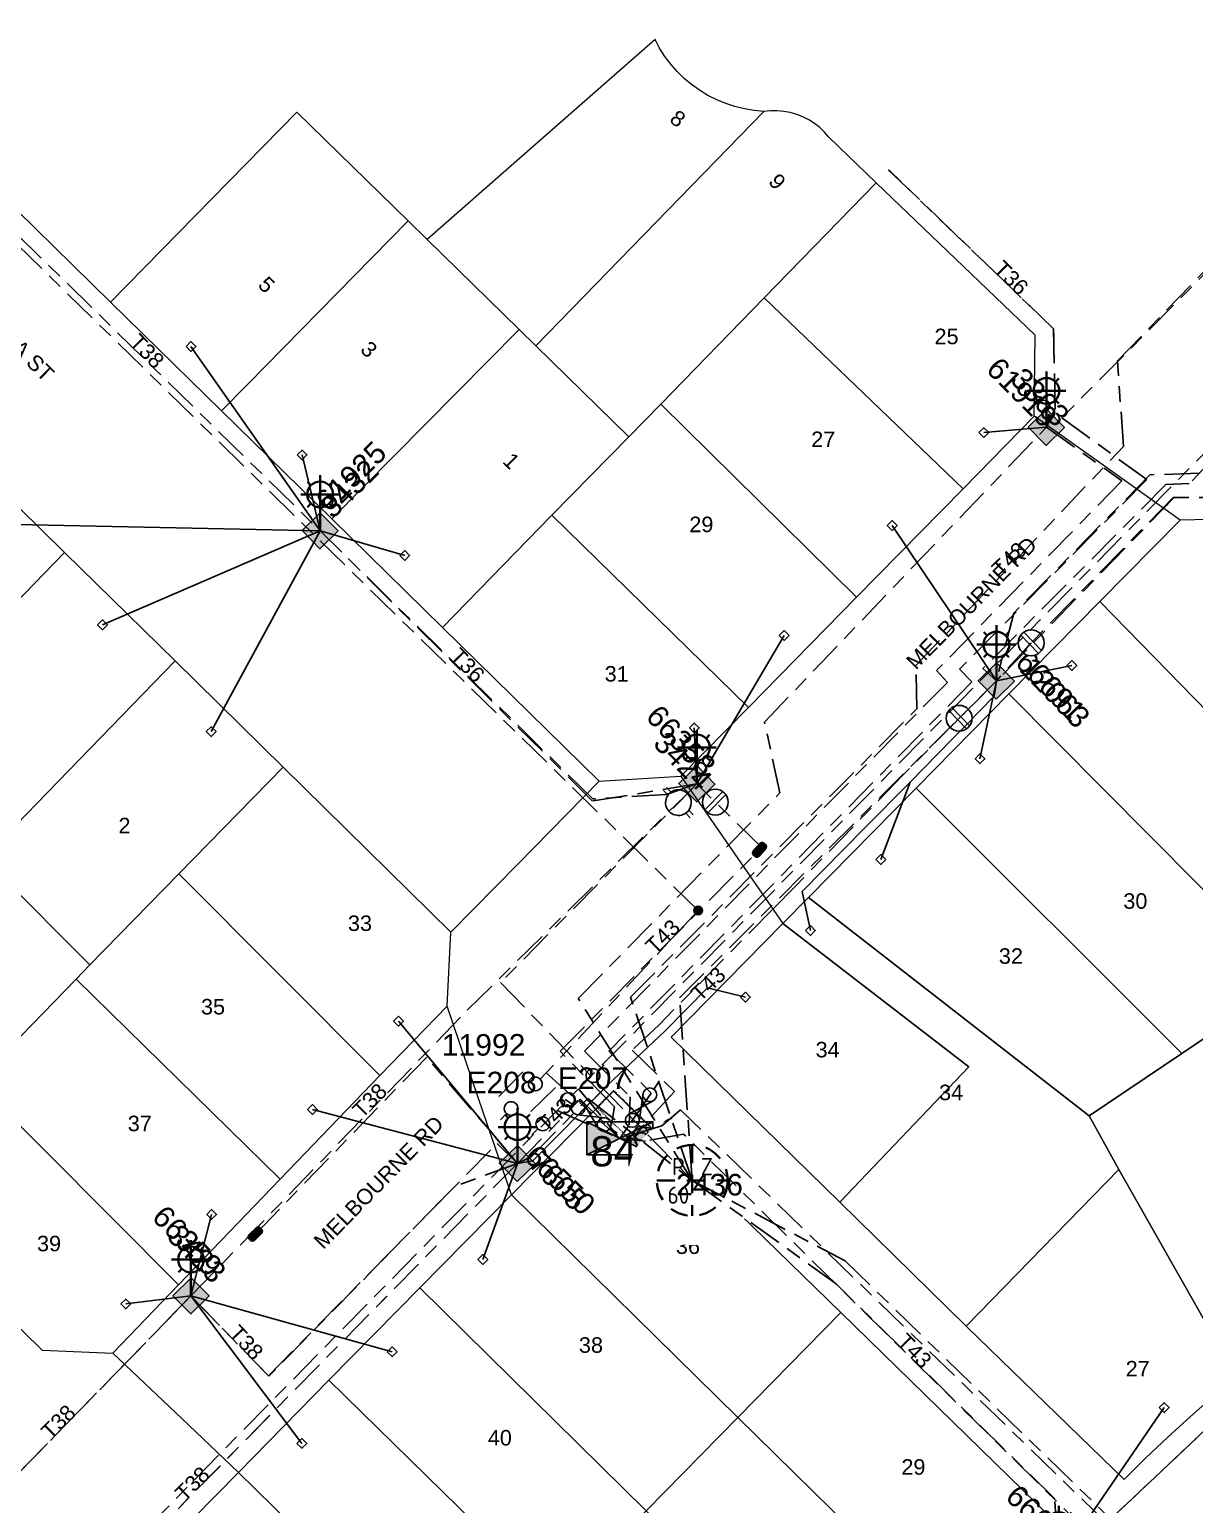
# Model space of a CAD drawing. Header units: metres. Extents: x 305584 to 306382, y 6248516 to 6249160.
# Drawn here: x 306117.8 to 306253, y 6248890.7 to 6249061.9 of the extents above; entities that cross this region are included whole.
import ezdxf
from ezdxf.enums import TextEntityAlignment as Align

# ---------------------------------------------------------------- set-up
doc = ezdxf.new("R2010")
doc.units = ezdxf.units.M
for name, pattern in [('Cable Exist UG', [8.2, 4, -1.2, 1.8, -1.2]), ('Dash', [5, 3, -2]), ('HIDDEN', [0.375, 0.25, -0.125]), ('HIDDEN2', [0.1875, 0.125, -0.0625])]:
    doc.linetypes.add(name, pattern=pattern)
doc.layers.get('0').update_dxf_attribs({"color": 6})
for name, color, linetype, lineweight in [('Cadastre Land Parcels_SP_EXT', 9, 'Continuous', 5), ('Cadastre Other Property_SP_EXT', 9, 'HIDDEN', 5), ('Cadastre Roads_SP_EXT', 9, 'Continuous', 5)]:
    doc.layers.add(name, color=color, linetype=linetype, lineweight=lineweight)
for name, color, linetype in [('Equip_HV_EXT', 7, 'Continuous'), ('Equip_LV_EXT', 7, 'Continuous'), ('Equip_SL_EXT', 7, 'Continuous'), ('Equip_SP_SL_EXT', 7, 'Continuous'), ('Mains_HV_EXT', 7, 'Continuous'), ('Mains_LV_EXT', 7, 'Continuous'), ('Mains_SL_EXT', 7, 'Continuous'), ('Services_SP_EXT', 7, 'Continuous'), ('Sub_SP_EXT', 7, 'Continuous'), ('SupportsUG_SP_LV_SL_EXT', 7, 'Continuous')]:
    doc.layers.add(name, color=color, linetype=linetype)
doc.layers.get('0').freeze()
doc.styles.add('COLUMN_LABEL', font='arial.ttf')
doc.styles.add('iecARIAL', font='arial.ttf', dxfattribs={"height": 2})
doc.styles.add('IESYMBOL1', font='isocp.shx')
doc.styles.add('POLE_LABEL', font='arial.ttf')
doc.styles.add('SLCP_LABEL', font='arial.ttf', dxfattribs={"height": 3.5})
doc.styles.get("Standard").update_dxf_attribs({"font": 'arial.ttf'})
doc.styles.add('SWITCH_LABEL', font='arial.ttf', dxfattribs={"height": 2.5})

# ---------------------------------------------------------------- blocks, each defined once
blk = doc.blocks.new('SUB_PADMOUNT_EXT')
for points in [[(0, 0), (-3.84, 1.92), (-3.84, -1.92)], [(0, 0), (3.84, 1.92), (3.84, -1.92)]]:
    blk.add_hatch(color=256).paths.add_polyline_path(points)
for p, q in [((3.84, 1.92), (-3.84, -1.92)), ((-3.84, 1.92), (3.84, -1.92))]:
    blk.add_line(p, q)
blk.add_lwpolyline([(-3.84, -1.92), (3.84, -1.92), (3.84, 1.92), (-3.84, 1.92)], close=True)
for tag, height, flags, p in [('ASSET_NUM', 3.5, 8, (2, 2)), ('STREET_CODE', 0.2, 9, (1.5, 0)), ('CONSTRUCTED_VOLTAGE', 0.2, 9, (1.5, -0.2)), ('OPERATING_VOLTAGE', 0.2, 9, (1.5, -0.6)), ('ORIENTATION', 0.2, 9, (1.5, -0.8)), ('OWNED_BY', 0.2, 9, (1.5, -1)), ('OPERATED_BY', 0.2, 9, (1.5, -1.2)), ('SECONDARY_VOLTAGE', 0.2, 9, (1.5, -1.6)), ('STATE', 0.2, 9, (1.5, -1.8)), ('NO_PHASES', 0.2, 9, (1.5, -0.4)), ('MAINTAINED_BY', 0.2, 9, (1.5, -1.4)), ('SUBSTATION_TYPE', 0.2, 9, (1.5, -2.2)), ('STREETNAME', 0.2, 9, (1.5, -3)), ('SUBURB', 0.2, 9, (1.5, -3.2)), ('PARENT', 0.2, 9, (1.5, -2)), ('USAGE', 0.2, 9, (1.5, -2.4)), ('LEGEND', 0.2, 9, (1.5, -2.6)), ('LOCATION', 0.2, 9, (1.5, -2.8)), ('NOTES', 0.2, 9, (1.5, -3.4)), ('Z', 0.2, 1, (1.5, -3.6))]:
    blk.add_attdef(tag, text='', height=height, dxfattribs=dict(flags=flags)).set_placement(p, align=Align.MIDDLE_LEFT)
blk = doc.blocks.new('COLUMN_EXT')
blk.add_hatch(color=256).paths.add_polyline_path([(-1.49, 1.48), (-1.49, -1.49), (1.48, -1.49), (1.48, 1.48)])
blk.add_lwpolyline([(-1.49, -1.49), (1.48, -1.49), (1.48, 1.48), (-1.49, 1.48)], close=True)
for tag, height, style, flags, p in [('ASSET_NUM', 2.5, 'COLUMN_LABEL', 8, (2, 2)), ('STRUCTURE_PLANT_NUMBER', 0.2, 'POLE_LABEL', 9, (1.81, 0.03)), ('STREET_CODE', 0.2, 'COLUMN_LABEL', 9, (1.81, -0.2))]:
    blk.add_attdef(tag, text='', height=height, dxfattribs=dict(style=style, flags=flags)).set_placement(p, align=Align.MIDDLE_LEFT)
at = {"flags": 9}
for tag, p in [('COLUMN_TYPE', (1.81, -0.4)), ('OWNED_BY', (1.81, -0.6)), ('STATE', (1.81, -0.8)), ('USAGE', (1.81, -1)), ('STREETNAME', (1.81, -1.6)), ('SUBURB', (1.81, -1.8)), ('LEGEND', (1.81, -1.2)), ('LOCATION', (1.81, -1.4)), ('NOTES', (1.81, -2))]:
    blk.add_attdef(tag, text='', height=0.2, dxfattribs=at).set_placement(p, align=Align.MIDDLE_LEFT)
at = {"flags": 1}
blk.add_attdef('Z', (1.81, -2.35), '', height=0.2, dxfattribs=at)
blk = doc.blocks.new('SL_LANTERN_EXT')
at = {"lineweight": 40}
for p, q in [((-1.46, 5.68), (-1.06, 5.28)), ((0, 1.97), (0, 6.47)), ((1.46, 5.68), (1.06, 5.28)), ((-2.25, 4.22), (2.25, 4.22)), ((-1.46, 2.76), (-1.06, 3.16)), ((0, 0), (0, 2.72)), ((1.46, 2.76), (1.06, 3.16))]:
    blk.add_line(p, q, dxfattribs=at)
blk.add_circle((0, 4.22), 1.5, dxfattribs=at)
at = {"style": 'iecARIAL', "flags": 8}
blk.add_attdef('ASSET_NUM', (1.5, 1.5), '', height=2.5, dxfattribs=at)
for tag, p, height, flags in [('OPERATING_VOLTAGE', (0.98, -1.65), 0.2, 9), ('ORIENTATION', (0.98, -1.85), 0.2, 9), ('CONSTRUCTED_VOLTAGE', (0.98, -0.65), 0.2, 9), ('CONTROL_TYPE', (0.98, -0.85), 0.2, 9), ('LANTERN_PURPOSE', (0.98, -1.05), 0.2, 9), ('LANTERN_TYPE', (0.98, -1.25), 0.2, 9), ('NO_PHASES', (0.98, -1.45), 0.2, 9), ('LNUMBER', (2.18, -3.25), 2.5, 8), ('OWNED_BY', (0.98, -2.05), 0.2, 9), ('STATE', (0.98, -2.25), 0.2, 9), ('USAGE', (0.98, -2.45), 0.2, 9), ('CEXIST', (0.98, -2.65), 0.2, 9), ('CNEW', (0.98, -2.85), 0.2, 9), ('CNUMBER', (0.98, -3.05), 0.2, 9), ('CREMOVE', (0.98, -3.25), 0.2, 9), ('CREPLACE', (0.98, -3.45), 0.2, 9), ('LKINGHEIGHT', (0.98, -3.65), 0.2, 9), ('LBRACKET', (0.98, -3.85), 0.2, 9), ('LBRACKETVOCAB', (0.98, -4.05), 0.2, 9), ('LCATEGORY', (0.98, -4.25), 0.2, 9), ('LCHARGE1', (0.98, -4.45), 0.2, 9), ('LCHARGE1PERCENT', (0.98, -4.65), 0.2, 9), ('LCHARGE2', (0.98, -4.85), 0.2, 9), ('LCHARGE2PERCENT', (0.98, -5.05), 0.2, 9), ('LCHARGE3', (0.98, -5.25), 0.2, 9), ('LCHARGE3PERCENT', (0.98, -5.45), 0.2, 9), ('LEXIST', (0.98, -5.65), 0.2, 9), ('LLAMP', (0.98, -5.85), 0.2, 9), ('LLAMPVOCAB', (0.98, -6.05), 0.2, 9), ('LMAST', (0.98, -6.25), 0.2, 9), ('LMASTVOCAB', (0.98, -6.45), 0.2, 9), ('LNEW', (0.98, -6.65), 0.2, 9), ('LANTNUMBER', (0.98, -6.85), 0.2, 9), ('LOUTREACH', (0.98, -7.25), 0.2, 9), ('LOUTREACHVOCAB', (0.98, -7.45), 0.2, 9), ('LRATECODE', (0.98, -7.65), 0.2, 9), ('LREMOVE', (0.98, -7.85), 0.2, 9), ('LREPLACE', (0.98, -8.05), 0.2, 9), ('LTYPE', (0.98, -8.25), 0.2, 9), ('LTYPEVOCAB', (0.98, -8.45), 0.2, 9), ('LEGEND', (0.98, -8.65), 0.2, 9), ('STREETNAME', (0.98, -9.25), 0.2, 9), ('SUBURB', (0.98, -9.45), 0.2, 1), ('LOCATION', (0.98, -8.85), 0.2, 9), ('NOTES', (0.98, -9.05), 0.2, 9)]:
    blk.add_attdef(tag, p, '', height=height, dxfattribs=dict(flags=flags))
blk = doc.blocks.new('CCP_EXT')
at = {"flags": 9}
for tag, p in [('STATE', (0, -1.8)), ('LIFE_SUPPORT', (0, -1.6)), ('NOTES', (0, -2))]:
    blk.add_attdef(tag, text='', height=0.2, dxfattribs=at).set_placement(p, align=Align.MIDDLE_LEFT)
blk.add_wipeout([(0, 0.57), (0.57, 0), (0, -0.57), (-0.57, 0)])
blk.add_lwpolyline([(-0.57, 0), (0, 0.57), (0.57, 0), (0, -0.57), (-0.57, 0)])
at = {"flags": 1}
blk.add_attdef('Z', (0, 0), '', height=0.2, dxfattribs=at)
at = {"flags": 9}
for tag, p in [('CCP_TYPE', (0, 0)), ('CONSTRUCTED_VOLTAGE', (0, -0.2)), ('OPERATING_VOLTAGE', (0, -0.6)), ('ORIENTATION', (0, -0.8)), ('OWNED_BY', (0, -1)), ('NO_PHASES', (0, -0.4)), ('USAGE', (0, -1.2)), ('LEGEND', (0, -1.4))]:
    blk.add_attdef(tag, text='', height=0.2, dxfattribs=at).set_placement(p, align=Align.MIDDLE_LEFT)
blk = doc.blocks.new('SL_STJ_EXT')
h = blk.add_hatch(color=256)
edge = h.paths.add_edge_path()
edge.add_ellipse((-0.59, 0.13), major_axis=(0.226, 0.226), ratio=1, start_angle=45, end_angle=135)
edge.add_line((-0.91, 0.13), (-0.91, -0.13))
edge.add_ellipse((-0.59, -0.13), major_axis=(0.226, 0.226), ratio=1, start_angle=135, end_angle=225)
edge.add_line((-0.59, -0.45), (0.59, -0.45))
edge.add_ellipse((0.59, -0.13), major_axis=(-0.226, 0.226), ratio=1, start_angle=135, end_angle=225)
edge.add_line((0.91, -0.13), (0.91, 0.13))
edge.add_ellipse((0.59, 0.13), major_axis=(-0.226, 0.226), ratio=1, start_angle=225, end_angle=315)
edge.add_line((0.59, 0.45), (-0.59, 0.45))
blk.add_lwpolyline([(-0.91, 0.13), (-0.91, -0.13, 0.414214), (-0.59, -0.45), (0.59, -0.45, 0.414214), (0.91, -0.13), (0.91, 0.13, 0.414214), (0.59, 0.45), (-0.59, 0.45, 0.414214)], format="xyb", close=True)
at = {"flags": 1}
blk.add_attdef('Z', (0, 0), '', height=0.2, dxfattribs=at)
at = {"flags": 9}
for tag, p in [('ORIENTATION', (0, 0)), ('USAGE', (0, -0.2)), ('LEGEND', (0, -0.4)), ('NOTES', (0, -0.6))]:
    blk.add_attdef(tag, text='', height=0.2, dxfattribs=at).set_placement(p, align=Align.MIDDLE_LEFT)
blk = doc.blocks.new('LV_STJ_EXT')
h = blk.add_hatch(color=256)
edge = h.paths.add_edge_path()
edge.add_ellipse((-0.59, 0.13), major_axis=(0.226, 0.226), ratio=1, start_angle=45, end_angle=135)
edge.add_line((-0.91, 0.13), (-0.91, -0.13))
edge.add_ellipse((-0.59, -0.13), major_axis=(0.226, 0.226), ratio=1, start_angle=135, end_angle=225)
edge.add_line((-0.59, -0.45), (0.59, -0.45))
edge.add_ellipse((0.59, -0.13), major_axis=(-0.226, 0.226), ratio=1, start_angle=135, end_angle=225)
edge.add_line((0.91, -0.13), (0.91, 0.13))
edge.add_ellipse((0.59, 0.13), major_axis=(-0.226, 0.226), ratio=1, start_angle=225, end_angle=315)
edge.add_line((0.59, 0.45), (-0.59, 0.45))
blk.add_lwpolyline([(-0.91, 0.13), (-0.91, -0.13, 0.414214), (-0.59, -0.45), (0.59, -0.45, 0.414214), (0.91, -0.13), (0.91, 0.13, 0.414214), (0.59, 0.45), (-0.59, 0.45, 0.414214)], format="xyb", close=True)
at = {"flags": 1}
blk.add_attdef('Z', (0, 0), '', height=0.2, dxfattribs=at)
at = {"flags": 9}
for tag, p in [('ORIENTATION', (0, 0)), ('USAGE', (0, -0.2)), ('LEGEND', (0, -0.4)), ('NOTES', (0, -0.6))]:
    blk.add_attdef(tag, text='', height=0.2, dxfattribs=at).set_placement(p, align=Align.MIDDLE_LEFT)
blk = doc.blocks.new('LV_UG_LINKS_OPEN_EXT')
blk.add_wipeout([(-0.25, 1.47), (-0.43, 1.43), (-0.61, 1.36), (-0.77, 1.28), (-0.93, 1.17), (-1.07, 1.05), (-1.19, 0.9), (-1.29, 0.75), (-1.38, 0.58), (-1.44, 0.4), (-1.48, 0.22), (-1.49, 0.03), (-1.49, -0.16), (-1.45, -0.34), (-1.4, -0.52), (-1.32, -0.69), (-1.23, -0.85), (-1.11, -1), (-0.98, -1.13), (-0.83, -1.24), (-0.66, -1.34), (-0.49, -1.41), (-0.31, -1.46), (-0.13, -1.49), (0.06, -1.49), (0.25, -1.47), (0.43, -1.43), (0.61, -1.36), (0.77, -1.28), (0.93, -1.17), (1.07, -1.05), (1.19, -0.9), (1.29, -0.75), (1.38, -0.58), (1.44, -0.4), (1.48, -0.22), (1.49, -0.03), (1.49, 0.16), (1.45, 0.34), (1.4, 0.52), (1.32, 0.69), (1.23, 0.85), (1.11, 1), (0.98, 1.13), (0.83, 1.24), (0.66, 1.34), (0.49, 1.41), (0.31, 1.46), (0.13, 1.49), (-0.06, 1.49)])
for p, q in [((-0.25, 1.47), (-0.25, 2.22)), ((0.25, 1.47), (0.25, 2.22)), ((-0.25, -1.47), (-0.25, -2.22)), ((0.25, -1.47), (0.25, -2.22))]:
    blk.add_line(p, q)
blk.add_lwpolyline([(0, -1.49, 1), (0, 1.49, 1)], format="xyb", close=True)
at = {"flags": 9}
for tag, p in [('ACTUAL_STATUS', (0, 0)), ('CONSTRUCTED_VOLTAGE', (0, -0.2)), ('OPERATING_VOLTAGE', (0, -0.6)), ('ORIENTATION', (0, -0.8)), ('STATE', (0, -1)), ('SWITCH_TYPE', (0, -1.2)), ('NO_PHASES', (0, -0.4)), ('USAGE', (0, -1.4)), ('NOTES', (0, -1.6))]:
    blk.add_attdef(tag, text='', height=0.2, dxfattribs=at).set_placement(p, align=Align.MIDDLE_LEFT)
at = {"flags": 1}
blk.add_attdef('Z', (0, 0), '', height=0.2, dxfattribs=at)
blk = doc.blocks.new('LV_UG_LINKS_CLOSED_EXT')
blk.add_wipeout([(-1.06, 1.06), (-1.18, 0.92), (-1.29, 0.76), (-1.37, 0.59), (-1.43, 0.42), (-1.48, 0.23), (-1.49, 0.05), (-1.49, -0.14), (-1.46, -0.33), (-1.41, -0.51), (-1.33, -0.68), (-1.24, -0.84), (-1.12, -0.99), (-0.99, -1.12), (-0.84, -1.24), (-0.68, -1.33), (-0.51, -1.41), (-0.33, -1.46), (-0.14, -1.49), (0.05, -1.49), (0.23, -1.48), (0.42, -1.43), (0.59, -1.37), (0.76, -1.29), (0.92, -1.18), (1.06, -1.06), (1.18, -0.92), (1.29, -0.76), (1.37, -0.59), (1.43, -0.42), (1.48, -0.23), (1.49, -0.05), (1.49, 0.14), (1.46, 0.33), (1.41, 0.51), (1.33, 0.68), (1.24, 0.84), (1.12, 0.99), (0.99, 1.12), (0.84, 1.24), (0.68, 1.33), (0.51, 1.41), (0.33, 1.46), (0.14, 1.49), (-0.05, 1.49), (-0.23, 1.48), (-0.42, 1.43), (-0.59, 1.37), (-0.76, 1.29), (-0.92, 1.18)])
for p, q in [((-0.25, -1.48), (-0.25, 1.48)), ((0.25, -1.48), (0.25, 1.48))]:
    blk.add_line(p, q)
blk.add_circle((0, 0), 1.5)
at = {"flags": 9}
for tag, p in [('ACTUAL_STATUS', (0, 0)), ('CONSTRUCTED_VOLTAGE', (0, -0.2)), ('OPERATING_VOLTAGE', (0, -0.6)), ('ORIENTATION', (0, -0.8)), ('STATE', (0, -1)), ('SWITCH_TYPE', (0, -1.2)), ('NO_PHASES', (0, -0.4)), ('USAGE', (0, -1.4)), ('NOTES', (0, -1.6))]:
    blk.add_attdef(tag, text='', height=0.2, dxfattribs=at).set_placement(p, align=Align.MIDDLE_LEFT)
at = {"flags": 1}
blk.add_attdef('Z', (0, 0), '', height=0.2, dxfattribs=at)
blk = doc.blocks.new('LV_UG_DFUSE_CLOSED_EXT')
for points in [[(1, 0), (0, 0)], [(5.04, 0.73), (2.16, -0.72)], [(5.05, -0.71), (2.16, 0.72)], [(6.2, 0.01), (7.2, 0.01)]]:
    blk.add_lwpolyline(points)
for centre in [(1.8, 0), (5.4, 0.01)]:
    blk.add_circle(centre, 0.8)
at = {"flags": 9}
for tag, p in [('ACTUAL_STATUS', (0, 0)), ('CONSTRUCTED_VOLTAGE', (0, -0.2)), ('OPERATING_VOLTAGE', (0, -0.6)), ('ORIENTATION', (0, -0.8)), ('STATE', (0, -1)), ('SWITCH_TYPE', (0, -1.2)), ('NO_PHASES', (0, -0.4)), ('USAGE', (0, -1.4)), ('NOTES', (0, -1.6))]:
    blk.add_attdef(tag, text='', height=0.2, dxfattribs=at).set_placement(p, align=Align.MIDDLE_LEFT)
at = {"flags": 1}
blk.add_attdef('Z', (0, 0), '', height=0.2, dxfattribs=at)
blk = doc.blocks.new('SWG_HOLEC_SU_EXT')
blk.add_line((1.8, -2), (5.8, -2))
for points in [[(1, 0), (0, 0)], [(6.6, 0), (7.6, 0)]]:
    blk.add_lwpolyline(points)
for points in [[(1.8, -0.8, 1), (1.8, 0.8, 1)], [(5.8, -0.8, 1), (5.8, 0.8, 1)]]:
    blk.add_lwpolyline(points, format="xyb", close=True)
at = {"style": 'SWITCH_LABEL', "flags": 8}
blk.add_attdef('ASSET_NUM', text='', height=2.5, rotation=179.9544, dxfattribs=at).set_placement((-2.4, 0), align=Align.MIDDLE_LEFT)
at = {"flags": 1}
blk.add_attdef('Z', (0, 0), '', height=0.2, dxfattribs=at)
at = {"flags": 9}
for tag, p in [('ACTUAL_STATUS', (0, -0.4)), ('CONSTRUCTED_VOLTAGE', (0, -0.6)), ('OPERATING_VOLTAGE', (0, -1)), ('ORIENTATION', (0, -1.2)), ('OWNED_BY', (0, -1.4)), ('STATE', (0, -1.8)), ('NO_PHASES', (0, -0.8)), ('PARENT', (0, -1.6)), ('SWITCH_TYPE', (0, -2)), ('STREETNAME', (0, -2.6)), ('SUBURB', (0, -2.8)), ('USAGE', (0, -2.2)), ('LOCATION', (0, -2.4)), ('NOTES', (0, -3))]:
    blk.add_attdef(tag, text='', height=0.2, dxfattribs=at).set_placement(p, align=Align.MIDDLE_LEFT)
at = {"style": 'SWITCH_LABEL', "flags": 9}
blk.add_attdef('STREET_CODE', text='', height=0.2, dxfattribs=at).set_placement((0, -0.2), align=Align.MIDDLE_LEFT)
blk = doc.blocks.new('SLCP_ZELL_EXT')
blk.add_wipeout([(-0.24, 7.5), (-0.71, 7.47), (-1.17, 7.41), (-1.64, 7.32), (-2.09, 7.21), (-2.54, 7.06), (-2.98, 6.89), (-3.41, 6.69), (-3.82, 6.46), (-4.22, 6.21), (-4.6, 5.93), (-4.96, 5.63), (-5.31, 5.31), (-5.63, 4.96), (-5.93, 4.6), (-6.21, 4.22), (-6.46, 3.82), (-6.69, 3.41), (-6.89, 2.98), (-7.06, 2.54), (-7.21, 2.09), (-7.32, 1.64), (-7.41, 1.17), (-7.47, 0.71), (-7.5, 0.24), (-7.5, -0.24), (-7.47, -0.71), (-7.41, -1.17), (-7.32, -1.64), (-7.21, -2.09), (-7.06, -2.54), (-6.89, -2.98), (-6.69, -3.41), (-6.46, -3.82), (-6.21, -4.22), (-5.93, -4.6), (-5.63, -4.96), (-5.31, -5.31), (-4.96, -5.63), (-4.6, -5.93), (-4.22, -6.21), (-3.82, -6.46), (-3.41, -6.69), (-2.98, -6.89), (-2.54, -7.06), (-2.09, -7.21), (-1.64, -7.32), (-1.17, -7.41), (-0.71, -7.47), (-0.24, -7.5), (0.24, -7.5), (0.71, -7.47), (1.17, -7.41), (1.64, -7.32), (2.09, -7.21), (2.54, -7.06), (2.98, -6.89), (3.41, -6.69), (3.82, -6.46), (4.22, -6.21), (4.6, -5.93), (4.96, -5.63), (5.31, -5.31), (5.63, -4.96), (5.93, -4.6), (6.21, -4.22), (6.46, -3.82), (6.69, -3.41), (6.89, -2.98), (7.06, -2.54), (7.21, -2.09), (7.32, -1.64), (7.41, -1.17), (7.47, -0.71), (7.5, -0.24), (7.5, 0.24), (7.47, 0.71), (7.41, 1.17), (7.32, 1.64), (7.21, 2.09), (7.06, 2.54), (6.89, 2.98), (6.69, 3.41), (6.46, 3.82), (6.21, 4.22), (5.93, 4.6), (5.63, 4.96), (5.31, 5.31), (4.96, 5.63), (4.6, 5.93), (4.22, 6.21), (3.82, 6.46), (3.41, 6.69), (2.98, 6.89), (2.54, 7.06), (2.09, 7.21), (1.64, 7.32), (1.17, 7.41), (0.71, 7.47), (0.24, 7.5)])
at = {"linetype": 'Dash', "lineweight": 40, "ltscale": 0.7}
for p, q in [((0, 4.11), (0, -4.11)), ((-4.11, 0), (4.11, 0))]:
    blk.add_line(p, q, dxfattribs=at)
blk.add_circle((0, 0), 4.11, dxfattribs=at)
at = {"lineweight": 40, "style": 'IESYMBOL1'}
for s, p in [('P', (-1.6, 0)), ('Z', (1.7, 0)), ('60', (-1.61, -3.31))]:
    blk.add_text(s, height=2, dxfattribs=at).set_placement(p, align=Align.BOTTOM_CENTER)
at = {"style": 'SLCP_LABEL'}
for tag, height, flags, p in [('ASSET_NUM', 2.5, 8, (2, 2)), ('STREET_CODE', 0.2, 9, (0, -0.2))]:
    blk.add_attdef(tag, text='', height=height, dxfattribs=dict(at, flags=flags)).set_placement(p, align=Align.MIDDLE_LEFT)
at = {"flags": 1}
blk.add_attdef('Z', (0, 0), '', height=0.2, dxfattribs=at)
at = {"flags": 9}
for tag, p in [('CONSTRUCTED_VOLTAGE', (0, -0.4)), ('CONTROL_TYPE', (0, -0.6)), ('OPERATING_VOLTAGE', (0, -1)), ('ORIENTATION', (0, -1.2)), ('OWNED_BY', (0, -1.4)), ('NO_PHASES', (0, -0.8)), ('USAGE', (0, -1.6)), ('LOCATION', (0, -1.8)), ('STATE', (0, -2)), ('NOTES', (0, -2.2))]:
    blk.add_attdef(tag, text='', height=0.2, dxfattribs=at).set_placement(p, align=Align.MIDDLE_LEFT)
blk = doc.blocks.new('CONNECTOR_NODE_EXT')
h = blk.add_hatch(color=256)
edge = h.paths.add_edge_path()
edge.add_arc((0, 0), 0.5, 0, 360)
blk.add_circle((0, 0), 0.5)
at = {"flags": 1}
blk.add_attdef('Z', (0, 0), '', height=0.2, dxfattribs=at)
at = {"flags": 9}
for tag, p in [('CONNECTOR_TYPE', (0, 0)), ('CONSTRUCTED_VOLTAGE', (0, -0.2)), ('OPERATING_VOLTAGE', (0, -0.6)), ('ORIENTATION', (0, -0.8)), ('SUBTYPE', (0, -1)), ('NO_PHASES', (0, -0.4)), ('USAGE', (0, -1.2)), ('NOTES', (0, -1.4))]:
    blk.add_attdef(tag, text='', height=0.2, dxfattribs=at).set_placement(p, align=Align.MIDDLE_LEFT)

msp = doc.modelspace()

# ---------------------------------------------------------------- linework, layer by layer
at = {"layer": 'Cadastre Land Parcels_SP_EXT', "linetype": 'Continuous'}
for points in [[(306176.56, 6249025.21), (306203.02, 6249052.39), (306201.89, 6249052.5), (306200.77, 6249052.69), (306199.67, 6249052.96), (306198.59, 6249053.32), (306197.55, 6249053.75), (306196.53, 6249054.27), (306195.56, 6249054.86), (306194.64, 6249055.52), (306193.77, 6249056.24), (306192.96, 6249057.04), (306192.21, 6249057.89), (306191.53, 6249058.79), (306190.91, 6249059.75), (306190.39, 6249060.76), (306163.92, 6249037.56), (306174.62, 6249027.11), (306176.56, 6249025.21)], [(306161.74, 6249039.69), (306148.81, 6249052.34), (306127.16, 6249030.25), (306140.05, 6249017.64), (306143.11, 6249020.75), (306161.74, 6249039.69)], [(306216.07, 6249044.1), (306210.58, 6249049.41), (306210.07, 6249050), (306209.51, 6249050.53), (306208.9, 6249051), (306208.24, 6249051.42), (306207.55, 6249051.77), (306206.84, 6249052.05), (306206.09, 6249052.27), (306205.33, 6249052.41), (306204.56, 6249052.48), (306203.79, 6249052.47), (306203.02, 6249052.39), (306176.56, 6249025.21), (306187.33, 6249014.65), (306191.07, 6249018.43), (306203.06, 6249030.77), (306216.07, 6249044.1)], [(306234.4, 6249017.04), (306234.52, 6249026.45), (306216.07, 6249044.1), (306203.06, 6249030.77), (306226.16, 6249008.6), (306234.4, 6249017.04)], [(306163.92, 6249037.56), (306161.74, 6249039.69), (306143.11, 6249020.75), (306140.05, 6249017.64), (306152.88, 6249005.11), (306174.62, 6249027.11), (306163.92, 6249037.56)], [(306226.16, 6249008.6), (306203.06, 6249030.77), (306191.07, 6249018.43), (306213.8, 6248996.02), (306226.16, 6249008.6)], [(306176.56, 6249025.21), (306174.62, 6249027.11), (306152.88, 6249005.11), (306165.73, 6248992.5), (306178.41, 6249005.54), (306187.33, 6249014.65), (306176.56, 6249025.21)], [(306213.8, 6248996.02), (306191.07, 6249018.43), (306187.33, 6249014.65), (306178.41, 6249005.54), (306201.25, 6248983.2), (306213.8, 6248996.02)], [(306121.82, 6249001.2), (306111.2, 6249011.6), (306091.24, 6248997.44), (306085.01, 6248993), (306092.22, 6248985.84), (306099.68, 6248978.38), (306121.82, 6249001.2)], [(306201.25, 6248983.2), (306178.41, 6249005.54), (306165.73, 6248992.5), (306183.91, 6248974.65), (306193.4, 6248975.23), (306201.25, 6248983.2)], [(306272.73, 6248986.77), (306271.85, 6248987.36), (306271.05, 6248988.01), (306270.31, 6248988.73), (306269.63, 6248989.5), (306269.02, 6248990.34), (306268.48, 6248991.22), (306268.02, 6248992.14), (306267.64, 6248993.1), (306267.34, 6248994.08), (306267.12, 6248995.09), (306266.99, 6248996.12), (306266.89, 6248996.82), (306266.7, 6248997.5), (306266.44, 6248998.17), (306266.11, 6248998.8), (306265.72, 6248999.39), (306265.26, 6248999.93), (306264.74, 6249000.42), (306259.87, 6249005.17), (306251.36, 6249004.98), (306242.05, 6248995.53), (306268.79, 6248968.12), (306272.73, 6248986.77)], [(306134.66, 6248988.63), (306121.82, 6249001.2), (306099.68, 6248978.38), (306103.15, 6248974.98), (306112.42, 6248965.74), (306134.66, 6248988.63)], [(306265.76, 6248952.76), (306268.79, 6248968.12), (306242.05, 6248995.53), (306231.45, 6248984.8), (306264.37, 6248951.7), (306265.76, 6248952.76)], [(306135.1, 6248963.93), (306147.2, 6248976.28), (306134.66, 6248988.63), (306112.42, 6248965.74), (306114.36, 6248963.78), (306124.78, 6248953.36), (306135.1, 6248963.93)], [(306255.74, 6248945.88), (306264.37, 6248951.7), (306231.45, 6248984.8), (306220.71, 6248973.87), (306251.54, 6248943.05), (306255.74, 6248945.88)], [(306166.26, 6248948.55), (306166.69, 6248957.16), (306147.2, 6248976.28), (306135.1, 6248963.93), (306158.43, 6248940.49), (306166.26, 6248948.55)], [(306251.54, 6248943.05), (306220.71, 6248973.87), (306208.19, 6248961.16), (306240.81, 6248935.82), (306251.54, 6248943.05)], [(306111.58, 6248939.76), (306123.16, 6248951.7), (306124.78, 6248953.36), (306114.36, 6248963.78), (306089.03, 6248938.23), (306099.83, 6248927.64), (306111.58, 6248939.76)], [(306158.43, 6248940.49), (306135.1, 6248963.93), (306124.78, 6248953.36), (306123.16, 6248951.7), (306146.85, 6248928.46), (306158.43, 6248940.49)], [(306240.81, 6248935.82), (306208.19, 6248961.16), (306205.22, 6248958.15), (306226.83, 6248941.53), (306211.83, 6248925.8), (306226.5, 6248911.4), (306244.23, 6248929.59), (306240.81, 6248935.82)], [(306205.22, 6248958.15), (306192.25, 6248944.95), (306211.83, 6248925.8), (306226.83, 6248941.53), (306205.22, 6248958.15)], [(306146.85, 6248928.46), (306123.16, 6248951.7), (306111.58, 6248939.76), (306135.07, 6248916.22), (306146.85, 6248928.46)], [(306270.26, 6248914.03), (306255.74, 6248945.88), (306251.54, 6248943.05), (306240.81, 6248935.82), (306244.23, 6248929.59), (306257.96, 6248905.47), (306260.33, 6248907.3), (306262.76, 6248909.06), (306265.22, 6248910.77), (306267.73, 6248912.42), (306270.26, 6248914.03)], [(306135.07, 6248916.22), (306111.58, 6248939.76), (306099.83, 6248927.64), (306119.22, 6248908.62), (306127.43, 6248908.28), (306135.07, 6248916.22)], [(306211.96, 6248913), (306185.57, 6248938.69), (306173.72, 6248926.66), (306200.01, 6248900.82), (306211.96, 6248913)], [(306257.96, 6248905.47), (306244.23, 6248929.59), (306226.5, 6248911.4), (306226.62, 6248911.28), (306244.86, 6248893.63), (306247.37, 6248896.11), (306249.93, 6248898.54), (306252.55, 6248900.91), (306255.21, 6248903.23), (306257.96, 6248905.47)], [(306200.01, 6248900.82), (306173.72, 6248926.66), (306163.09, 6248915.84), (306189.37, 6248889.97), (306200.01, 6248900.82)], [(306189.37, 6248889.97), (306163.09, 6248915.84), (306152.52, 6248905.13), (306178.9, 6248879.31), (306189.37, 6248889.97)], [(306237.98, 6248887.6), (306211.96, 6248913), (306200.01, 6248900.82), (306226, 6248875.26), (306237.98, 6248887.6)], [(306178.9, 6248879.31), (306152.52, 6248905.13), (306142.02, 6248894.44), (306168.38, 6248868.59), (306178.9, 6248879.31)], [(306226, 6248875.26), (306200.01, 6248900.82), (306189.37, 6248889.97), (306215.41, 6248864.34), (306226, 6248875.26)], [(306168.38, 6248868.59), (306142.02, 6248894.44), (306131.7, 6248883.93), (306157.99, 6248858.01), (306168.38, 6248868.59)]]:
    msp.add_lwpolyline(points, close=True, dxfattribs=at)
at = {"layer": 'Cadastre Other Property_SP_EXT', "linetype": 'HIDDEN2'}
msp.add_lwpolyline([(306185.57, 6248938.78), (306183.64, 6248936.82), (306187.56, 6248933), (306189.49, 6248934.96), (306185.57, 6248938.78)], close=True, dxfattribs=at)
at = {"layer": 'Mains_HV_EXT', "linetype": 'Cable Exist UG'}
for points in [[(306195.41, 6248959.66), (306177.74, 6248940.81)], [(306177.74, 6248940.81), (306186.31, 6248933.21)], [(306181.51, 6248938.94), (306186.31, 6248933.21)], [(306179.04, 6248936.44), (306186.31, 6248933.21)]]:
    msp.add_lwpolyline(points, dxfattribs=at)
at = {"layer": 'Mains_LV_EXT', "linetype": 'Cable Exist UG'}
msp.add_lwpolyline([(306174.41, 6248930.3), (306181.71, 6248937.74), (306186.31, 6248933.21)], dxfattribs=at)
at = {"layer": 'Services_SP_EXT'}
msp.add_lwpolyline([(306114.31, 6249004.51), (306151.5, 6249003.73)], dxfattribs=at)

# ---------------------------------------------------------------- block references
at = {"layer": 'Equip_HV_EXT'}
msp.add_blockref('CONNECTOR_NODE_EXT', (306195.41, 6248959.66), dxfattribs=at)
ref = msp.add_blockref('SWG_HOLEC_SU_EXT', (306177.74, 6248940.81), dxfattribs=dict(at, rotation=225.6744557971439))
ref.add_attrib('ASSET_NUM', '11992', dxfattribs={"layer": '0', "height": 2.5, "style": 'SWITCH_LABEL'}).set_placement((306175.34, 6248942.06), align=Align.BOTTOM_RIGHT)
ref = msp.add_blockref('SWG_HOLEC_SU_EXT', (306179.04, 6248936.44), dxfattribs=dict(at, rotation=44.33783877494905))
ref.add_attrib('ASSET_NUM', 'E208', dxfattribs={"layer": '0', "height": 2.5, "style": 'SWITCH_LABEL'}).set_placement((306176.65, 6248937.69), align=Align.BOTTOM_RIGHT)
ref = msp.add_blockref('SWG_HOLEC_SU_EXT', (306181.51, 6248938.94), dxfattribs=dict(at, rotation=224.2730919759359))
ref.add_attrib('ASSET_NUM', 'E207', dxfattribs={"layer": '0', "height": 2.5, "style": 'SWITCH_LABEL'}).set_placement((306179.11, 6248940.19), align=Align.MIDDLE_LEFT)
at = {"layer": 'Equip_LV_EXT'}
for name, p, rotation in [('LV_STJ_EXT', (306202.52, 6248966.7), 49.25383652319196), ('LV_UG_DFUSE_CLOSED_EXT', (306186.73, 6248933.82), 55.37517152669708), ('LV_UG_DFUSE_CLOSED_EXT', (306186, 6248933.83), 147.1526197471152), ('LV_UG_DFUSE_CLOSED_EXT', (306187.01, 6248933.38), 13.69004956595298), ('LV_UG_DFUSE_CLOSED_EXT', (306187.03, 6248933.19), 356.0066967100611)]:
    msp.add_blockref(name, p, dxfattribs=dict(at, rotation=rotation))
at = {"layer": 'Equip_SL_EXT', "rotation": 224.7107680694386}
msp.add_blockref('SL_STJ_EXT', (306143.98, 6248922.1), dxfattribs=at)
at = {"layer": 'Equip_SP_SL_EXT'}
ref = msp.add_blockref('SL_LANTERN_EXT', (306235.83, 6249015.74), dxfattribs=at)
ref.add_attrib('ASSET_NUM', '61919', dxfattribs={"layer": '0', "height": 2.5, "rotation": 315.0469, "style": 'iecARIAL'}).set_placement((306237.33, 6249017.24), align=Align.TOP_RIGHT)
ref = msp.add_blockref('SL_LANTERN_EXT', (306151.5, 6249003.73), dxfattribs=at)
ref.add_attrib('ASSET_NUM', '61925', dxfattribs={"layer": '0', "height": 2.5, "rotation": 44.306, "style": 'iecARIAL'}).set_placement((306153, 6249005.23), align=Align.BOTTOM_LEFT)
ref = msp.add_blockref('SL_LANTERN_EXT', (306230.02, 6248986.3), dxfattribs=at)
ref.add_attrib('ASSET_NUM', '66691', dxfattribs={"layer": '0', "height": 2.5, "rotation": 313.7135, "style": 'iecARIAL'}).set_placement((306231.52, 6248987.8), align=Align.BOTTOM_LEFT)
ref = msp.add_blockref('SL_LANTERN_EXT', (306195.25, 6248974.35), dxfattribs=at)
ref.add_attrib('ASSET_NUM', '66358', dxfattribs={"layer": '0', "height": 2.5, "rotation": 313.3918, "style": 'iecARIAL'}).set_placement((306196.75, 6248975.85), align=Align.MIDDLE_RIGHT)
ref = msp.add_blockref('SL_LANTERN_EXT', (306174.41, 6248930.3), dxfattribs=at)
ref.add_attrib('ASSET_NUM', '66550', dxfattribs={"layer": '0', "height": 2.5, "rotation": 315.3074, "style": 'iecARIAL'}).set_placement((306175.91, 6248931.8), align=Align.MIDDLE_LEFT)
ref = msp.add_blockref('SL_LANTERN_EXT', (306136.51, 6248914.92), dxfattribs=at)
ref.add_attrib('ASSET_NUM', '66359', dxfattribs={"layer": '0', "height": 2.5, "rotation": 313.8046, "style": 'iecARIAL'}).set_placement((306138.01, 6248916.42), align=Align.BOTTOM_RIGHT)
ref = msp.add_blockref('SL_LANTERN_EXT', (306237.27, 6248884.09), dxfattribs=at)
ref.add_attrib('ASSET_NUM', '66611', dxfattribs={"layer": '0', "height": 2.5, "rotation": 315.9878, "style": 'iecARIAL'}).set_placement((306238.77, 6248885.59), align=Align.MIDDLE_RIGHT)
at = {"layer": 'Sub_SP_EXT'}
ref = msp.add_blockref('SUB_PADMOUNT_EXT', (306186.31, 6248933.21), dxfattribs=at)
ref.add_attrib('ASSET_NUM', '8445', dxfattribs={"layer": '0', "height": 3.5}).set_placement((306188.31, 6248933.46), align=Align.TOP_CENTER)
at = {"layer": 'SupportsUG_SP_LV_SL_EXT'}
ref = msp.add_blockref('COLUMN_EXT', (306235.83, 6249015.74), dxfattribs=dict(at, rotation=224.5323963037897))
ref.add_attrib('ASSET_NUM', '3363', dxfattribs={"layer": '0', "height": 2.5, "rotation": 314.5686, "style": 'COLUMN_LABEL'}).set_placement((306237.83, 6249016.49), align=Align.MIDDLE_RIGHT)
ref = msp.add_blockref('COLUMN_EXT', (306151.5, 6249003.73), dxfattribs=dict(at, rotation=134.4552548924333))
ref.add_attrib('ASSET_NUM', '3432', dxfattribs={"layer": '0', "height": 2.5, "rotation": 44.5635, "style": 'COLUMN_LABEL'}).set_placement((306153.5, 6249004.48), align=Align.BOTTOM_LEFT)
ref = msp.add_blockref('COLUMN_EXT', (306230.02, 6248986.3), dxfattribs=dict(at, rotation=44.23779852500555))
ref.add_attrib('ASSET_NUM', '12063', dxfattribs={"layer": '0', "height": 2.5, "rotation": 314.2019, "style": 'COLUMN_LABEL'}).set_placement((306232.02, 6248987.05), align=Align.BOTTOM_LEFT)
ref = msp.add_blockref('COLUMN_EXT', (306195.25, 6248974.35), dxfattribs=dict(at, rotation=224.2759931431845))
ref.add_attrib('ASSET_NUM', '3424', dxfattribs={"layer": '0', "height": 2.5, "rotation": 314.3122, "style": 'COLUMN_LABEL'}).set_placement((306197.25, 6248975.1), align=Align.TOP_RIGHT)
ref = msp.add_blockref('COLUMN_EXT', (306174.41, 6248930.3), dxfattribs=dict(at, rotation=44.33783877494905))
ref.add_attrib('ASSET_NUM', '7605', dxfattribs={"layer": '0', "height": 2.5, "rotation": 314.3018, "style": 'COLUMN_LABEL'}).set_placement((306176.41, 6248931.05), align=Align.MIDDLE_LEFT)
ref = msp.add_blockref('COLUMN_EXT', (306136.51, 6248914.92), dxfattribs=dict(at, rotation=224.9211527150695))
ref.add_attrib('ASSET_NUM', '3423', dxfattribs={"layer": '0', "height": 2.5, "rotation": 314.9574, "style": 'COLUMN_LABEL'}).set_placement((306138.51, 6248915.67), align=Align.BOTTOM_RIGHT)

# ---------------------------------------------------------------- texts
at = {"layer": 'Cadastre Land Parcels_SP_EXT'}
for s, rotation, p in [('8', 324.4207, (306191.95, 6249051.25)), ('9', 311.285, (306203.45, 6249044.2)), ('5', 315.6597, (306144.17, 6249032.14)), ('3', 315.661, (306156.05, 6249024.64)), ('1', 315.5956, (306172.59, 6249011.69))]:
    msp.add_text(s, height=1.8, rotation=rotation, dxfattribs=at).set_placement(p)
for s, p in [('25', (306222.84, 6249025.39)), ('27', (306208.52, 6249013.45)), ('29', (306194.37, 6249003.57)), ('31', (306184.54, 6248986.23)), ('2', (306128.09, 6248968.62)), ('30', (306244.76, 6248959.86)), ('33', (306154.73, 6248957.28)), ('32', (306230.31, 6248953.47)), ('35', (306137.67, 6248947.59)), ('34', (306209.03, 6248942.61)), ('34', (306223.37, 6248937.64)), ('37', (306129.17, 6248934.04)), ('39', (306118.63, 6248920.1)), ('36', (306192.81, 6248919.79)), ('38', (306181.55, 6248908.32)), ('27', (306245.03, 6248905.57)), ('40', (306170.97, 6248897.56)), ('29', (306218.99, 6248894.17))]:
    msp.add_text(s, height=1.8, dxfattribs=at).set_placement(p)
at = {"layer": 'Cadastre Roads_SP_EXT'}
for s, rotation, p in [('CANBERRA ST', 315.4099, (306106.79, 6249033.44)), ('MELBOURNE RD', 45.4855, (306220.68, 6248987.5))]:
    msp.add_text(s, height=1.8, rotation=rotation, dxfattribs=at).set_placement(p)
at = {"layer": 'Mains_LV_EXT'}
for s, rotation, p in [('T36', 315.0054, (306229.58, 6249033.99)), ('T38', 314.5077, (306129.25, 6249025.49)), ('T43', 44.0299, (306230.56, 6248998.29)), ('T36', 314.386, (306166.46, 6248989.04)), ('T43', 44.1213, (306190.35, 6248954.49)), ('T43', 44.1213, (306190.35, 6248954.49)), ('T43', 43.9777, (306195.64, 6248948.98)), ('T38', 44.8566, (306156.36, 6248935.44)), ('T43', 44.338, (306177.82, 6248933.76)), ('T38', 312.9603, (306140.8, 6248910.49)), ('T43', 314.3948, (306218.35, 6248909.47)), ('T38', 44.6962, (306120.19, 6248898.14)), ('T38', 44.3872, (306135.74, 6248890.97))]:
    msp.add_text(s, height=1.8, rotation=rotation, dxfattribs=at).set_placement(p)

# ---------------------------------------------------------------- next in the draw order: block references
at = {"layer": 'Services_SP_EXT'}
for p in [(306136.51, 6249025.12), (306228.56, 6249015.13), (306149.4, 6249012.53), (306217.92, 6249004.34), (306161.32, 6249000.87), (306126.24, 6248992.82), (306205.38, 6248991.57), (306238.78, 6248988.09), (306194.95, 6248980.85), (306138.86, 6248980.42), (306228.12, 6248977.28), (306216.61, 6248965.58), (306208.43, 6248957.33), (306200.88, 6248949.6), (306160.61, 6248946.81), (306150.6, 6248936.55), (306189.52, 6248929.38), (306138.91, 6248924.39), (306170.39, 6248919.14), (306128.94, 6248913.99), (306159.86, 6248908.44), (306249.51, 6248901.95), (306149.38, 6248897.8)]:
    msp.add_blockref('CCP_EXT', p, dxfattribs=at)

# ---------------------------------------------------------------- next in the draw order: linework, layer by layer
at = {"layer": 'Cadastre Roads_SP_EXT', "linetype": 'Continuous'}
for points in [[(306073.48, 6249082.83), (306029.48, 6249129.34), (306025.33, 6249122.62), (306020.65, 6249115.04), (306064.16, 6249072.35), (306057.75, 6249065.14), (306057.4, 6249064.75), (306085.87, 6249036.41), (306091.35, 6249031.09), (306111.2, 6249011.6), (306121.82, 6249001.2), (306134.66, 6248988.63), (306147.2, 6248976.28), (306166.69, 6248957.16), (306174.45, 6248965.04), (306183.91, 6248974.65), (306165.73, 6248992.5), (306152.88, 6249005.11), (306140.05, 6249017.64), (306127.16, 6249030.25), (306111.82, 6249045.27), (306106.3, 6249050.68), (306073.48, 6249082.83)], [(306251.36, 6249004.98), (306241.87, 6249011.73), (306234.4, 6249017.04), (306226.16, 6249008.6), (306213.8, 6248996.02), (306201.25, 6248983.2), (306193.4, 6248975.23), (306198.95, 6248967.22), (306205.22, 6248958.15), (306208.19, 6248961.16), (306220.71, 6248973.87), (306231.45, 6248984.8), (306242.05, 6248995.53), (306251.36, 6249004.98)], [(306173.72, 6248926.66), (306169.91, 6248937.82), (306166.26, 6248948.55), (306158.43, 6248940.49), (306146.85, 6248928.46), (306135.07, 6248916.22), (306127.43, 6248908.28), (306135.43, 6248900.68), (306142.02, 6248894.44), (306152.52, 6248905.13), (306163.09, 6248915.84), (306173.72, 6248926.66)]]:
    msp.add_lwpolyline(points, close=True, dxfattribs=at)
at = {"layer": 'Mains_HV_EXT', "linetype": 'Cable Exist UG'}
msp.add_lwpolyline([(306047.75, 6248802.98), (306075.74, 6248831.31), (306119.66, 6248876.02), (306179.04, 6248936.44)], dxfattribs=at)
at = {"layer": 'Mains_LV_EXT', "linetype": 'Cable Exist UG'}
for points in [[(306235.83, 6249015.74), (306236.84, 6249017.97), (306236.66, 6249027.18), (306217.54, 6249045.61)], [(306110.4, 6249043.92), (306151.5, 6249003.73)], [(306136.51, 6248914.92), (306145.5, 6248905.65), (306172.06, 6248932.62), (306174.41, 6248930.3)], [(306174.41, 6248930.3), (306124.57, 6248879.61)], [(306108.49, 6248899.11), (306114.95, 6248892.76), (306136.51, 6248914.92)]]:
    msp.add_lwpolyline(points, dxfattribs=at)
at = {"layer": 'Mains_SL_EXT', "linetype": 'Cable Exist UG'}
for points in [[(306217.46, 6249045.64), (306236.66, 6249027.18), (306236.84, 6249017.97), (306235.83, 6249015.74)], [(306110.4, 6249043.92), (306151.5, 6249003.73)], [(306174.41, 6248930.3), (306163.89, 6248942.64), (306143.98, 6248922.1)], [(306174.41, 6248930.3), (306120.37, 6248875.32)], [(306174.41, 6248930.3), (306167.17, 6248927.66), (306145.54, 6248905.6), (306136.51, 6248914.92)], [(306136.51, 6248914.92), (306114.95, 6248892.76), (306108.49, 6248899.11)]]:
    msp.add_lwpolyline(points, dxfattribs=at)
at = {"layer": 'Services_SP_EXT'}
for points in [[(306136.51, 6249025.12), (306151.5, 6249003.73)], [(306228.56, 6249015.13), (306235.83, 6249015.74)], [(306149.4, 6249012.53), (306151.5, 6249003.73)], [(306126.24, 6248992.82), (306151.5, 6249003.73)], [(306138.86, 6248980.42), (306151.5, 6249003.73)], [(306161.32, 6249000.87), (306151.5, 6249003.73)], [(306217.92, 6249004.34), (306230.02, 6248986.3)], [(306174.41, 6248930.3), (306176.21, 6248930.61), (306176.21, 6248930.61), (306184.86, 6248939.39), (306191.54, 6248945.65), (306191.54, 6248945.65), (306196.47, 6248950.67), (306200.88, 6248949.6)], [(306160.61, 6248946.81), (306174.41, 6248930.3)], [(306150.6, 6248936.55), (306174.41, 6248930.3)], [(306189.52, 6248929.38), (306188.07, 6248932.98)], [(306170.39, 6248919.14), (306174.41, 6248930.3)], [(306138.91, 6248924.39), (306136.51, 6248914.92)], [(306128.94, 6248913.99), (306136.51, 6248914.92)], [(306159.86, 6248908.44), (306136.51, 6248914.92)], [(306149.38, 6248897.8), (306136.51, 6248914.92)], [(306249.51, 6248901.95), (306237.27, 6248884.09)]]:
    msp.add_lwpolyline(points, dxfattribs=at)

# ---------------------------------------------------------------- next in the draw order: texts
at = {"layer": 'Cadastre Roads_SP_EXT'}
msp.add_text('MELBOURNE RD', height=1.8, rotation=45.7796, dxfattribs=at).set_placement((306151.88, 6248920.23))

# ---------------------------------------------------------------- next in the draw order: block references
at = {"layer": 'Equip_LV_EXT'}
for name, p, rotation in [('LV_UG_LINKS_CLOSED_EXT', (306234.06, 6248990.73), 224.4769740053205), ('LV_UG_LINKS_CLOSED_EXT', (306225.7, 6248981.97), 223.9052439768936), ('LV_UG_LINKS_OPEN_EXT', (306193.1, 6248972.18), 44.30382492372123)]:
    msp.add_blockref(name, p, dxfattribs=dict(at, rotation=rotation))
at = {"layer": 'Equip_SL_EXT'}
ref = msp.add_blockref('SLCP_ZELL_EXT', (306194.71, 6248928.33), dxfattribs=at)
ref.add_attrib('ASSET_NUM', '2436', dxfattribs={"layer": '0', "height": 2.5, "style": 'SLCP_LABEL'}).set_placement((306196.71, 6248929.08), align=Align.TOP_CENTER)

# ---------------------------------------------------------------- next in the draw order: linework, layer by layer
at = {"layer": 'Mains_LV_EXT', "linetype": 'Cable Exist UG'}
for points in [[(306274.87, 6249032.1), (306252.42, 6249009.22), (306249.69, 6249009.09), (306228.46, 6248987.74), (306230.02, 6248986.3)], [(306276.22, 6248988.01), (306273.88, 6248989.22), (306270.29, 6248992.22), (306268.3, 6248999.76), (306260.56, 6249007.56), (306250.54, 6249007.59), (306234.06, 6248990.73)], [(306234.06, 6248990.73), (306230.02, 6248986.3)], [(306230.02, 6248986.3), (306225.7, 6248981.97)], [(306185.32, 6248934.82), (306185.7, 6248936.87), (306179.37, 6248943.31), (306202.51, 6248966.71)], [(306284.47, 6248919.45), (306271.53, 6248912.57), (306259.28, 6248904.07), (306242.8, 6248888.57), (306193.35, 6248936.53), (306191.19, 6248934.65), (306186.31, 6248933.21)], [(306237.27, 6248884.09), (306240.72, 6248887.44), (306193.71, 6248933.69), (306189.27, 6248932.9), (306186.31, 6248933.21)]]:
    msp.add_lwpolyline(points, dxfattribs=at)
at = {"layer": 'Mains_SL_EXT', "linetype": 'Cable Exist UG'}
for points in [[(306279.19, 6249036.49), (306253.55, 6249010.4), (306247.84, 6249010.23), (306232.03, 6248994.17), (306230.02, 6248986.3)], [(306282.19, 6248987.45), (306274.91, 6248988.68), (306270.31, 6248992.21), (306268.33, 6248999.63), (306260.56, 6249007.56), (306250.67, 6249007.59), (306230.02, 6248986.3)], [(306174.41, 6248930.3), (306176.05, 6248931.1), (306182.6, 6248937.82), (306194.71, 6248928.33)], [(306237.27, 6248884.09), (306236.79, 6248891.37), (306211.42, 6248916.32), (306194.71, 6248928.33)], [(306194.71, 6248928.33), (306212.47, 6248918.98), (306243.28, 6248889.03), (306259.1, 6248903.9), (306271.66, 6248912.64), (306284.47, 6248919.45)]]:
    msp.add_lwpolyline(points, dxfattribs=at)
at = {"layer": 'Services_SP_EXT'}
for points in [[(306238.78, 6248988.09), (306230.02, 6248986.3)], [(306230.02, 6248986.3), (306229.78, 6248984.54), (306229.78, 6248984.54), (306220, 6248974.57), (306214.68, 6248969.17), (306214.68, 6248969.17), (306207.48, 6248961.86), (306208.43, 6248957.33)], [(306230.02, 6248986.3), (306229.78, 6248984.54), (306220, 6248974.57), (306216.61, 6248965.58)], [(306228.12, 6248977.28), (306230.02, 6248986.3)]]:
    msp.add_lwpolyline(points, dxfattribs=at)

# ---------------------------------------------------------------- next in the draw order: block references
at = {"layer": 'Equip_LV_EXT', "rotation": 315.725433142883}
msp.add_blockref('LV_UG_LINKS_CLOSED_EXT', (306197.39, 6248972.23), dxfattribs=at)

# ---------------------------------------------------------------- next in the draw order: linework, layer by layer
at = {"layer": 'Mains_HV_EXT', "linetype": 'Cable Exist UG'}
for points in [[(306195.41, 6248959.66), (306073.69, 6249078.65), (306019.39, 6249136.28)], [(306371.13, 6249131.52), (306181.51, 6248938.94)]]:
    msp.add_lwpolyline(points, dxfattribs=at)
at = {"layer": 'Mains_LV_EXT', "linetype": 'Cable Exist UG'}
for points in [[(306296.78, 6249076.49), (306237.62, 6249016.84), (306247.49, 6249009.67), (306225.74, 6248987.65), (306227.18, 6248986.19), (306185.03, 6248943.34), (306189.94, 6248938.47), (306186.31, 6248933.21)], [(306235.83, 6249015.74), (306244.6, 6249009.53), (306223.08, 6248987.52), (306224.34, 6248986.14), (306182.19, 6248943.32), (306187.51, 6248938.01), (306187.39, 6248934.77)], [(306195.25, 6248974.35), (306191.68, 6248973.12), (306183.15, 6248972.61), (306151.5, 6249003.73)], [(306225.7, 6248981.97), (306219.1, 6248975.27), (306206.76, 6248962.56), (306204.09, 6248959.84), (306190.85, 6248946.38), (306187.74, 6248943.46), (306192.65, 6248938.65), (306188.08, 6248933.64)], [(306136.51, 6248914.92), (306168.59, 6248948.08), (306195.25, 6248974.35)], [(306202.51, 6248966.71), (306202.77, 6248966.97), (306195.25, 6248974.35)]]:
    msp.add_lwpolyline(points, dxfattribs=at)
at = {"layer": 'Mains_SL_EXT', "linetype": 'Cable Exist UG'}
for points in [[(306194.71, 6248928.33), (306187.53, 6248949.58), (306220.78, 6248983.06), (306220.68, 6248988.09), (306244.78, 6249013.53), (306244.08, 6249023.45), (306296.06, 6249077.19)], [(306194.71, 6248928.33), (306181.48, 6248949.45), (306204.89, 6248973.32), (306203.1, 6248981.52), (306235.83, 6249015.74)], [(306195.25, 6248974.35), (306183.13, 6248972.36), (306151.5, 6249003.73)], [(306194.71, 6248928.33), (306193.23, 6248949.51), (306230.02, 6248986.3)], [(306195.25, 6248974.35), (306172.44, 6248951.29), (306194.71, 6248928.33)]]:
    msp.add_lwpolyline(points, dxfattribs=at)
at = {"layer": 'Services_SP_EXT'}
for points in [[(306205.38, 6248991.57), (306195.25, 6248974.35)], [(306194.95, 6248980.85), (306195.25, 6248974.35)]]:
    msp.add_lwpolyline(points, dxfattribs=at)

doc.saveas('drawing.dxf')
